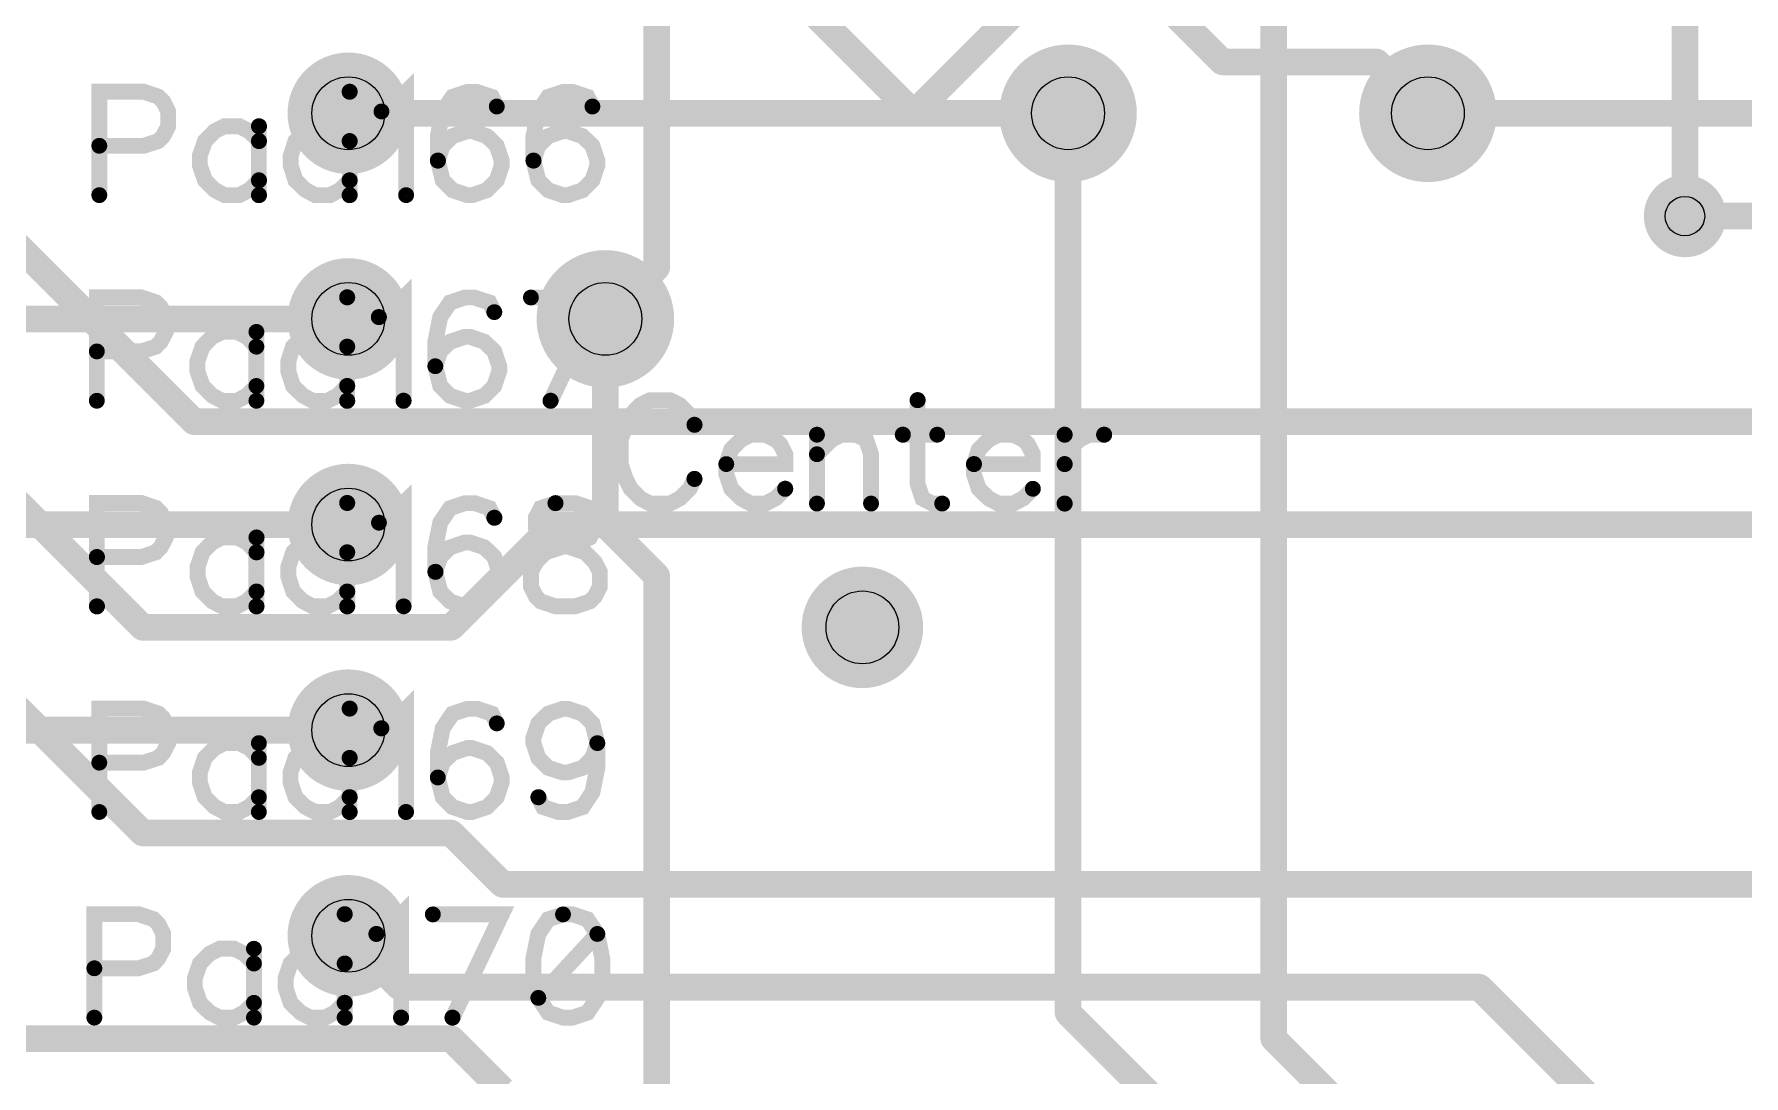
# Model space of a CAD drawing. Extents: x -0.03 to 2.52, y 0 to 2.59.
# Drawn here: x 0.847 to 1.679, y 1.007 to 1.513 of the extents above; entities that cross this region are included whole.
import ezdxf

# ---------------------------------------------------------------- set-up
doc = ezdxf.new("R2010")
doc.units = 0
for name, color, linetype in [('Bottom', 6, 'CONTINUOUS'), ('Bottom_Mask', 10, 'CONTINUOUS'), ('Drill_Bottom', 8, 'CONTINUOUS'), ('Drill_Top', 7, 'CONTINUOUS'), ('Top', 5, 'CONTINUOUS'), ('Top_Mask', 3, 'CONTINUOUS'), ('Top_Silk', 2, 'CONTINUOUS')]:
    doc.layers.add(name, color=color, linetype=linetype)

msp = doc.modelspace()

# ---------------------------------------------------------------- linework, layer by layer
at = {"layer": 'Bottom', "linetype": 'CONTINUOUS', "const_width": 0.013}
for points in [[(1.275, 1.475), (1.375, 1.575)], [(1.45, 1.525), (1.45, 1.025)], [(1, 1.475), (1.275, 1.475)], [(1.35, 1.475), (1.35, 1.0375)], [(1.525, 1.475), (1.975, 1.475)], [(1.75, 1.425), (1.65, 1.425)], [(1, 1.375), (0.5, 1.375)], [(1.125, 1.375), (1.125, 1.275)], [(1, 1.275), (0.5, 1.275)], [(1.125, 1.275), (1.15, 1.25)], [(1.15, 1.25), (1.15, 0.125)], [(1, 1.175), (0.475, 1.175)], [(1.35, 1.0375), (2.2625, 0.125)], [(1.45, 1.025), (1.575, 0.9)]]:
    msp.add_lwpolyline(points, dxfattribs=at)
at = {"layer": 'Bottom', "linetype": 'CONTINUOUS'}
for points, const_width in [([(1.0148, 1.475, 1), (0.9852, 1.475, 1), (1.0148, 1.475, 1)], 0.0295), ([(1.3648, 1.475, 1), (1.3352, 1.475, 1), (1.3648, 1.475, 1)], 0.0295), ([(1.5398, 1.475, 1), (1.5102, 1.475, 1), (1.5398, 1.475, 1)], 0.0295), ([(0.9968, 1.475, 1), (1.0032, 1.475, 1), (0.9968, 1.475, 1)], 0.0065), ([(1.2718, 1.475, 1), (1.2782, 1.475, 1), (1.2718, 1.475, 1)], 0.0065), ([(1.2718, 1.475, 1), (1.2782, 1.475, 1), (1.2718, 1.475, 1)], 0.0065), ([(1.3468, 1.475, 1), (1.3532, 1.475, 1), (1.3468, 1.475, 1)], 0.0065), ([(1.5218, 1.475, 1), (1.5282, 1.475, 1), (1.5218, 1.475, 1)], 0.0065), ([(1.66, 1.425, 1), (1.64, 1.425, 1), (1.66, 1.425, 1)], 0.02), ([(1.6468, 1.425, 1), (1.6532, 1.425, 1), (1.6468, 1.425, 1)], 0.0065), ([(1.0148, 1.375, 1), (0.9852, 1.375, 1), (1.0148, 1.375, 1)], 0.0295), ([(1.1398, 1.375, 1), (1.1102, 1.375, 1), (1.1398, 1.375, 1)], 0.0295), ([(0.9968, 1.375, 1), (1.0032, 1.375, 1), (0.9968, 1.375, 1)], 0.0065), ([(1.1218, 1.375, 1), (1.1282, 1.375, 1), (1.1218, 1.375, 1)], 0.0065), ([(1.0148, 1.275, 1), (0.9852, 1.275, 1), (1.0148, 1.275, 1)], 0.0295), ([(0.9968, 1.275, 1), (1.0032, 1.275, 1), (0.9968, 1.275, 1)], 0.0065), ([(1.1218, 1.275, 1), (1.1282, 1.275, 1), (1.1218, 1.275, 1)], 0.0065), ([(1.1218, 1.275, 1), (1.1282, 1.275, 1), (1.1218, 1.275, 1)], 0.0065), ([(1.1468, 1.25, 1), (1.1532, 1.25, 1), (1.1468, 1.25, 1)], 0.0065), ([(1.1468, 1.25, 1), (1.1532, 1.25, 1), (1.1468, 1.25, 1)], 0.0065), ([(1.2648, 1.225, 1), (1.2352, 1.225, 1), (1.2648, 1.225, 1)], 0.0295), ([(1.0148, 1.175, 1), (0.9852, 1.175, 1), (1.0148, 1.175, 1)], 0.0295), ([(0.9968, 1.175, 1), (1.0032, 1.175, 1), (0.9968, 1.175, 1)], 0.0065), ([(1.0148, 1.075, 1), (0.9852, 1.075, 1), (1.0148, 1.075, 1)], 0.0295), ([(1.3468, 1.0375, 1), (1.3532, 1.0375, 1), (1.3468, 1.0375, 1)], 0.0065), ([(1.3468, 1.0375, 1), (1.3532, 1.0375, 1), (1.3468, 1.0375, 1)], 0.0065), ([(1.4468, 1.025, 1), (1.4532, 1.025, 1), (1.4468, 1.025, 1)], 0.0065), ([(1.4468, 1.025, 1), (1.4532, 1.025, 1), (1.4468, 1.025, 1)], 0.0065)]:
    msp.add_lwpolyline(points, format="xyb", dxfattribs=dict(at, const_width=const_width))
at = {"layer": 'Bottom_Mask', "linetype": 'CONTINUOUS'}
for points, const_width in [([(1.3667, 1.475, 1), (1.3333, 1.475, 1), (1.3667, 1.475, 1)], 0.0335), ([(1.3333, 1.475, 1), (1.3667, 1.475, 1), (1.3333, 1.475, 1)], 0.0335), ([(1.5417, 1.475, 1), (1.5083, 1.475, 1), (1.5417, 1.475, 1)], 0.0335), ([(1.5083, 1.475, 1), (1.5417, 1.475, 1), (1.5083, 1.475, 1)], 0.0335), ([(1.0148, 1.475, 1), (0.9852, 1.475, 1), (1.0148, 1.475, 1)], 0.0295), ([(0.9852, 1.475, 1), (1.0148, 1.475, 1), (0.9852, 1.475, 1)], 0.0295), ([(1.1417, 1.375, 1), (1.1083, 1.375, 1), (1.1417, 1.375, 1)], 0.0335), ([(1.1083, 1.375, 1), (1.1417, 1.375, 1), (1.1083, 1.375, 1)], 0.0335), ([(1.0148, 1.375, 1), (0.9852, 1.375, 1), (1.0148, 1.375, 1)], 0.0295), ([(0.9852, 1.375, 1), (1.0148, 1.375, 1), (0.9852, 1.375, 1)], 0.0295), ([(1.0148, 1.275, 1), (0.9852, 1.275, 1), (1.0148, 1.275, 1)], 0.0295), ([(0.9852, 1.275, 1), (1.0148, 1.275, 1), (0.9852, 1.275, 1)], 0.0295), ([(1.2648, 1.225, 1), (1.2352, 1.225, 1), (1.2648, 1.225, 1)], 0.0295), ([(1.2352, 1.225, 1), (1.2648, 1.225, 1), (1.2352, 1.225, 1)], 0.0295), ([(1.0148, 1.175, 1), (0.9852, 1.175, 1), (1.0148, 1.175, 1)], 0.0295), ([(0.9852, 1.175, 1), (1.0148, 1.175, 1), (0.9852, 1.175, 1)], 0.0295), ([(1.0148, 1.075, 1), (0.9852, 1.075, 1), (1.0148, 1.075, 1)], 0.0295), ([(0.9852, 1.075, 1), (1.0148, 1.075, 1), (0.9852, 1.075, 1)], 0.0295)]:
    msp.add_lwpolyline(points, format="xyb", dxfattribs=dict(at, const_width=const_width))
at = {"layer": 'Drill_Bottom'}
for centre, radius in [((1, 1.475), 0.0177), ((1.35, 1.475), 0.0177), ((1.525, 1.475), 0.0177), ((1.65, 1.425), 0.0096), ((1, 1.375), 0.0177), ((1.125, 1.375), 0.0177), ((1, 1.275), 0.0177), ((1.25, 1.225), 0.0177), ((1, 1.175), 0.0177), ((1, 1.075), 0.0177)]:
    msp.add_circle(centre, radius, dxfattribs=at)
at = {"layer": 'Drill_Top'}
for centre, radius in [((1, 1.475), 0.0177), ((1.35, 1.475), 0.0177), ((1.525, 1.475), 0.0177), ((1.65, 1.425), 0.0096), ((1, 1.375), 0.0177), ((1.125, 1.375), 0.0177), ((1, 1.275), 0.0177), ((1.25, 1.225), 0.0177), ((1, 1.175), 0.0177), ((1, 1.075), 0.0177)]:
    msp.add_circle(centre, radius, dxfattribs=at)
at = {"layer": 'Top', "linetype": 'CONTINUOUS', "const_width": 0.013}
for points in [[(1.15, 1.875), (1.15, 1.4)], [(1.65, 1.425), (1.65, 1.6)], [(1.35, 1.575), (1.425, 1.5)], [(1.225, 1.525), (1.275, 1.475)], [(1.425, 1.5), (1.5, 1.5)], [(1.5, 1.5), (1.525, 1.475)], [(0.775, 1.475), (0.925, 1.325)], [(1.275, 1.475), (1.35, 1.475)], [(0.725, 1.4), (0.9, 1.225)], [(1.15, 1.4), (1.125, 1.375)], [(0.9, 1.125), (0.7, 1.325)], [(0.925, 1.325), (1.75, 1.325)], [(1.05, 1.225), (1.1, 1.275)], [(1.1, 1.275), (1.7, 1.275)], [(0.9, 1.225), (1.05, 1.225)], [(1.05, 1.125), (0.9, 1.125)], [(1.075, 1.1), (1.05, 1.125)], [(1.725, 1.1), (1.075, 1.1)], [(1.025, 1.05), (1, 1.075)], [(1.55, 1.05), (1.025, 1.05)], [(1.9, 0.7), (1.55, 1.05)], [(1.05, 1.025), (0.45, 1.025)], [(1.075, 1), (1.05, 1.025)]]:
    msp.add_lwpolyline(points, dxfattribs=at)
at = {"layer": 'Top', "linetype": 'CONTINUOUS'}
for points, const_width in [([(1.4218, 1.5, 1), (1.4282, 1.5, 1), (1.4218, 1.5, 1)], 0.0065), ([(1.4218, 1.5, 1), (1.4282, 1.5, 1), (1.4218, 1.5, 1)], 0.0065), ([(1.4968, 1.5, 1), (1.5032, 1.5, 1), (1.4968, 1.5, 1)], 0.0065), ([(1.4968, 1.5, 1), (1.5032, 1.5, 1), (1.4968, 1.5, 1)], 0.0065), ([(1.0148, 1.475, 1), (0.9852, 1.475, 1), (1.0148, 1.475, 1)], 0.0295), ([(1.3648, 1.475, 1), (1.3352, 1.475, 1), (1.3648, 1.475, 1)], 0.0295), ([(1.5398, 1.475, 1), (1.5102, 1.475, 1), (1.5398, 1.475, 1)], 0.0295), ([(1.2718, 1.475, 1), (1.2782, 1.475, 1), (1.2718, 1.475, 1)], 0.0065), ([(1.2718, 1.475, 1), (1.2782, 1.475, 1), (1.2718, 1.475, 1)], 0.0065), ([(1.3468, 1.475, 1), (1.3532, 1.475, 1), (1.3468, 1.475, 1)], 0.0065), ([(1.5218, 1.475, 1), (1.5282, 1.475, 1), (1.5218, 1.475, 1)], 0.0065), ([(1.66, 1.425, 1), (1.64, 1.425, 1), (1.66, 1.425, 1)], 0.02), ([(1.6468, 1.425, 1), (1.6532, 1.425, 1), (1.6468, 1.425, 1)], 0.0065), ([(1.1468, 1.4, 1), (1.1532, 1.4, 1), (1.1468, 1.4, 1)], 0.0065), ([(1.1468, 1.4, 1), (1.1532, 1.4, 1), (1.1468, 1.4, 1)], 0.0065), ([(1.0148, 1.375, 1), (0.9852, 1.375, 1), (1.0148, 1.375, 1)], 0.0295), ([(1.1398, 1.375, 1), (1.1102, 1.375, 1), (1.1398, 1.375, 1)], 0.0295), ([(1.1218, 1.375, 1), (1.1282, 1.375, 1), (1.1218, 1.375, 1)], 0.0065), ([(0.9218, 1.325, 1), (0.9282, 1.325, 1), (0.9218, 1.325, 1)], 0.0065), ([(0.9218, 1.325, 1), (0.9282, 1.325, 1), (0.9218, 1.325, 1)], 0.0065), ([(1.0148, 1.275, 1), (0.9852, 1.275, 1), (1.0148, 1.275, 1)], 0.0295), ([(1.0968, 1.275, 1), (1.1032, 1.275, 1), (1.0968, 1.275, 1)], 0.0065), ([(1.0968, 1.275, 1), (1.1032, 1.275, 1), (1.0968, 1.275, 1)], 0.0065), ([(1.2648, 1.225, 1), (1.2352, 1.225, 1), (1.2648, 1.225, 1)], 0.0295), ([(0.8968, 1.225, 1), (0.9032, 1.225, 1), (0.8968, 1.225, 1)], 0.0065), ([(0.8968, 1.225, 1), (0.9032, 1.225, 1), (0.8968, 1.225, 1)], 0.0065), ([(1.0468, 1.225, 1), (1.0532, 1.225, 1), (1.0468, 1.225, 1)], 0.0065), ([(1.0468, 1.225, 1), (1.0532, 1.225, 1), (1.0468, 1.225, 1)], 0.0065), ([(1.0148, 1.175, 1), (0.9852, 1.175, 1), (1.0148, 1.175, 1)], 0.0295), ([(0.8968, 1.125, 1), (0.9032, 1.125, 1), (0.8968, 1.125, 1)], 0.0065), ([(0.8968, 1.125, 1), (0.9032, 1.125, 1), (0.8968, 1.125, 1)], 0.0065), ([(1.0468, 1.125, 1), (1.0532, 1.125, 1), (1.0468, 1.125, 1)], 0.0065), ([(1.0468, 1.125, 1), (1.0532, 1.125, 1), (1.0468, 1.125, 1)], 0.0065), ([(1.0718, 1.1, 1), (1.0782, 1.1, 1), (1.0718, 1.1, 1)], 0.0065), ([(1.0718, 1.1, 1), (1.0782, 1.1, 1), (1.0718, 1.1, 1)], 0.0065), ([(1.0148, 1.075, 1), (0.9852, 1.075, 1), (1.0148, 1.075, 1)], 0.0295), ([(0.9968, 1.075, 1), (1.0032, 1.075, 1), (0.9968, 1.075, 1)], 0.0065), ([(1.0218, 1.05, 1), (1.0282, 1.05, 1), (1.0218, 1.05, 1)], 0.0065), ([(1.0218, 1.05, 1), (1.0282, 1.05, 1), (1.0218, 1.05, 1)], 0.0065), ([(1.5468, 1.05, 1), (1.5532, 1.05, 1), (1.5468, 1.05, 1)], 0.0065), ([(1.5468, 1.05, 1), (1.5532, 1.05, 1), (1.5468, 1.05, 1)], 0.0065), ([(1.0468, 1.025, 1), (1.0532, 1.025, 1), (1.0468, 1.025, 1)], 0.0065), ([(1.0468, 1.025, 1), (1.0532, 1.025, 1), (1.0468, 1.025, 1)], 0.0065)]:
    msp.add_lwpolyline(points, format="xyb", dxfattribs=dict(at, const_width=const_width))
at = {"layer": 'Top_Mask', "linetype": 'CONTINUOUS'}
for points, const_width in [([(1.3667, 1.475, 1), (1.3333, 1.475, 1), (1.3667, 1.475, 1)], 0.0335), ([(1.3333, 1.475, 1), (1.3667, 1.475, 1), (1.3333, 1.475, 1)], 0.0335), ([(1.5417, 1.475, 1), (1.5083, 1.475, 1), (1.5417, 1.475, 1)], 0.0335), ([(1.5083, 1.475, 1), (1.5417, 1.475, 1), (1.5083, 1.475, 1)], 0.0335), ([(1.0148, 1.475, 1), (0.9852, 1.475, 1), (1.0148, 1.475, 1)], 0.0295), ([(0.9852, 1.475, 1), (1.0148, 1.475, 1), (0.9852, 1.475, 1)], 0.0295), ([(1.1417, 1.375, 1), (1.1083, 1.375, 1), (1.1417, 1.375, 1)], 0.0335), ([(1.1083, 1.375, 1), (1.1417, 1.375, 1), (1.1083, 1.375, 1)], 0.0335), ([(1.0148, 1.375, 1), (0.9852, 1.375, 1), (1.0148, 1.375, 1)], 0.0295), ([(0.9852, 1.375, 1), (1.0148, 1.375, 1), (0.9852, 1.375, 1)], 0.0295), ([(1.0148, 1.275, 1), (0.9852, 1.275, 1), (1.0148, 1.275, 1)], 0.0295), ([(0.9852, 1.275, 1), (1.0148, 1.275, 1), (0.9852, 1.275, 1)], 0.0295), ([(1.2648, 1.225, 1), (1.2352, 1.225, 1), (1.2648, 1.225, 1)], 0.0295), ([(1.2352, 1.225, 1), (1.2648, 1.225, 1), (1.2352, 1.225, 1)], 0.0295), ([(1.0148, 1.175, 1), (0.9852, 1.175, 1), (1.0148, 1.175, 1)], 0.0295), ([(0.9852, 1.175, 1), (1.0148, 1.175, 1), (0.9852, 1.175, 1)], 0.0295), ([(1.0148, 1.075, 1), (0.9852, 1.075, 1), (1.0148, 1.075, 1)], 0.0295), ([(0.9852, 1.075, 1), (1.0148, 1.075, 1), (0.9852, 1.075, 1)], 0.0295)]:
    msp.add_lwpolyline(points, format="xyb", dxfattribs=dict(at, const_width=const_width))
at = {"layer": 'Top_Silk', "linetype": 'CONTINUOUS', "const_width": 0.0077}
for points in [[(0.8789, 1.4592), (0.9005, 1.4592), (0.9076, 1.4615), (0.91, 1.464), (0.9124, 1.4687), (0.9124, 1.4759), (0.91, 1.4807), (0.9076, 1.4831), (0.9005, 1.4855), (0.8789, 1.4855), (0.8789, 1.4352)], [(1.0007, 1.4855), (1.0007, 1.4352)], [(1.0161, 1.4759), (1.0209, 1.4783), (1.0281, 1.4854), (1.0281, 1.4352)], [(1.0722, 1.4783), (1.0698, 1.483), (1.0626, 1.4854), (1.0579, 1.4854), (1.0507, 1.483), (1.0459, 1.4759), (1.0435, 1.4639), (1.0435, 1.452), (1.0459, 1.4424), (1.0507, 1.4376), (1.0579, 1.4352), (1.0603, 1.4352), (1.0674, 1.4376), (1.0722, 1.4424), (1.0746, 1.4496), (1.0746, 1.452), (1.0722, 1.4592), (1.0674, 1.4639), (1.0603, 1.4663), (1.0579, 1.4663), (1.0507, 1.4639), (1.0459, 1.4592), (1.0435, 1.452)], [(1.1187, 1.4783), (1.1163, 1.483), (1.1091, 1.4854), (1.1044, 1.4854), (1.0972, 1.483), (1.0924, 1.4759), (1.09, 1.4639), (1.09, 1.452), (1.0924, 1.4424), (1.0972, 1.4376), (1.1044, 1.4352), (1.1068, 1.4352), (1.1139, 1.4376), (1.1187, 1.4424), (1.1211, 1.4496), (1.1211, 1.452), (1.1187, 1.4592), (1.1139, 1.4639), (1.1068, 1.4663), (1.1044, 1.4663), (1.0972, 1.4639), (1.0924, 1.4592), (1.09, 1.452)], [(0.9565, 1.4615), (0.9518, 1.4663), (0.947, 1.4687), (0.9398, 1.4687), (0.935, 1.4663), (0.9303, 1.4615), (0.9278, 1.4544), (0.9278, 1.4496), (0.9303, 1.4424), (0.935, 1.4377), (0.9398, 1.4352), (0.947, 1.4352), (0.9518, 1.4377), (0.9565, 1.4424)], [(0.9565, 1.4687), (0.9565, 1.4352)], [(1.0007, 1.4615), (0.9959, 1.4663), (0.9911, 1.4687), (0.9839, 1.4687), (0.9792, 1.4663), (0.9743, 1.4615), (0.972, 1.4544), (0.972, 1.4496), (0.9743, 1.4424), (0.9792, 1.4377), (0.9839, 1.4352), (0.9911, 1.4352), (0.9959, 1.4377), (1.0007, 1.4424)], [(0.8777, 1.3592), (0.8993, 1.3592), (0.9064, 1.3615), (0.9088, 1.364), (0.9112, 1.3687), (0.9112, 1.3759), (0.9088, 1.3807), (0.9064, 1.3831), (0.8993, 1.3855), (0.8777, 1.3855), (0.8777, 1.3352)], [(0.9994, 1.3855), (0.9994, 1.3352)], [(1.0149, 1.3759), (1.0197, 1.3783), (1.0269, 1.3854), (1.0269, 1.3352)], [(1.071, 1.3783), (1.0686, 1.383), (1.0614, 1.3854), (1.0567, 1.3854), (1.0495, 1.383), (1.0447, 1.3759), (1.0423, 1.3639), (1.0423, 1.352), (1.0447, 1.3424), (1.0495, 1.3376), (1.0567, 1.3352), (1.0591, 1.3352), (1.0662, 1.3376), (1.071, 1.3424), (1.0734, 1.3496), (1.0734, 1.352), (1.071, 1.3592), (1.0662, 1.3639), (1.0591, 1.3663), (1.0567, 1.3663), (1.0495, 1.3639), (1.0447, 1.3592), (1.0423, 1.352)], [(1.0984, 1.3352), (1.1223, 1.3854), (1.0888, 1.3854)], [(0.9553, 1.3615), (0.9506, 1.3663), (0.9458, 1.3687), (0.9386, 1.3687), (0.9338, 1.3663), (0.9291, 1.3615), (0.9266, 1.3544), (0.9266, 1.3496), (0.9291, 1.3424), (0.9338, 1.3377), (0.9386, 1.3352), (0.9458, 1.3352), (0.9506, 1.3377), (0.9553, 1.3424)], [(0.9553, 1.3687), (0.9553, 1.3352)], [(0.9994, 1.3615), (0.9947, 1.3663), (0.9899, 1.3687), (0.9827, 1.3687), (0.9779, 1.3663), (0.9731, 1.3615), (0.9708, 1.3544), (0.9708, 1.3496), (0.9731, 1.3424), (0.9779, 1.3377), (0.9827, 1.3352), (0.9899, 1.3352), (0.9947, 1.3377), (0.9994, 1.3424)], [(1.1683, 1.3235), (1.166, 1.3283), (1.1612, 1.3331), (1.1564, 1.3355), (1.1468, 1.3355), (1.142, 1.3331), (1.1373, 1.3283), (1.1349, 1.3235), (1.1325, 1.3163), (1.1325, 1.3044), (1.1349, 1.2972), (1.1373, 1.2924), (1.142, 1.2877), (1.1468, 1.2852), (1.1564, 1.2852), (1.1612, 1.2877), (1.166, 1.2924), (1.1683, 1.2972)], [(1.2768, 1.3355), (1.2768, 1.2948), (1.2792, 1.2877), (1.284, 1.2852), (1.2888, 1.2852)], [(1.1838, 1.3044), (1.2125, 1.3044), (1.2125, 1.3092), (1.2101, 1.314), (1.2077, 1.3163), (1.2029, 1.3187), (1.1957, 1.3187), (1.191, 1.3163), (1.1862, 1.3115), (1.1838, 1.3044), (1.1838, 1.2996), (1.1862, 1.2924), (1.191, 1.2877), (1.1957, 1.2852), (1.2029, 1.2852), (1.2077, 1.2877), (1.2125, 1.2924)], [(1.2279, 1.3187), (1.2279, 1.2852)], [(1.2279, 1.3092), (1.2351, 1.3163), (1.2399, 1.3187), (1.247, 1.3187), (1.2518, 1.3163), (1.2542, 1.3092), (1.2542, 1.2852)], [(1.2697, 1.3187), (1.2864, 1.3187)], [(1.3042, 1.3044), (1.3329, 1.3044), (1.3329, 1.3092), (1.3305, 1.314), (1.3282, 1.3163), (1.3233, 1.3187), (1.3162, 1.3187), (1.3114, 1.3163), (1.3066, 1.3115), (1.3042, 1.3044), (1.3042, 1.2996), (1.3066, 1.2924), (1.3114, 1.2877), (1.3162, 1.2852), (1.3233, 1.2852), (1.3282, 1.2877), (1.3329, 1.2924)], [(1.3483, 1.3187), (1.3483, 1.2852)], [(1.3483, 1.3044), (1.3508, 1.3115), (1.3555, 1.3163), (1.3603, 1.3187), (1.3675, 1.3187)], [(0.8777, 1.2592), (0.8993, 1.2592), (0.9064, 1.2615), (0.9088, 1.264), (0.9112, 1.2687), (0.9112, 1.2759), (0.9088, 1.2807), (0.9064, 1.2831), (0.8993, 1.2855), (0.8777, 1.2855), (0.8777, 1.2352)], [(0.9995, 1.2855), (0.9995, 1.2352)], [(1.0149, 1.2759), (1.0197, 1.2783), (1.0269, 1.2854), (1.0269, 1.2352)], [(1.071, 1.2783), (1.0686, 1.283), (1.0615, 1.2854), (1.0567, 1.2854), (1.0495, 1.283), (1.0447, 1.2759), (1.0423, 1.2639), (1.0423, 1.252), (1.0447, 1.2424), (1.0495, 1.2376), (1.0567, 1.2352), (1.0591, 1.2352), (1.0662, 1.2376), (1.071, 1.2424), (1.0734, 1.2496), (1.0734, 1.252), (1.071, 1.2592), (1.0662, 1.2639), (1.0591, 1.2663), (1.0567, 1.2663), (1.0495, 1.2639), (1.0447, 1.2592), (1.0423, 1.252)], [(1.1008, 1.2854), (1.0936, 1.283), (1.0912, 1.2783), (1.0912, 1.2735), (1.0936, 1.2687), (1.0984, 1.2663), (1.108, 1.2639), (1.1151, 1.2615), (1.1199, 1.2567), (1.1223, 1.252), (1.1223, 1.2448), (1.1199, 1.24), (1.1175, 1.2376), (1.1103, 1.2352), (1.1008, 1.2352), (1.0936, 1.2376), (1.0912, 1.24), (1.0888, 1.2448), (1.0888, 1.252), (1.0912, 1.2567), (1.096, 1.2615), (1.1032, 1.2639), (1.1127, 1.2663), (1.1175, 1.2687), (1.1199, 1.2735), (1.1199, 1.2783), (1.1175, 1.283), (1.1103, 1.2854), (1.1008, 1.2854)], [(0.9553, 1.2615), (0.9506, 1.2663), (0.9458, 1.2687), (0.9386, 1.2687), (0.9338, 1.2663), (0.9291, 1.2615), (0.9267, 1.2544), (0.9267, 1.2496), (0.9291, 1.2424), (0.9338, 1.2377), (0.9386, 1.2352), (0.9458, 1.2352), (0.9506, 1.2377), (0.9553, 1.2424)], [(0.9553, 1.2687), (0.9553, 1.2352)], [(0.9995, 1.2615), (0.9947, 1.2663), (0.9899, 1.2687), (0.9827, 1.2687), (0.978, 1.2663), (0.9732, 1.2615), (0.9708, 1.2544), (0.9708, 1.2496), (0.9732, 1.2424), (0.978, 1.2377), (0.9827, 1.2352), (0.9899, 1.2352), (0.9947, 1.2377), (0.9995, 1.2424)], [(0.8789, 1.1592), (0.9004, 1.1592), (0.9076, 1.1615), (0.91, 1.164), (0.9124, 1.1687), (0.9124, 1.1759), (0.91, 1.1807), (0.9076, 1.1831), (0.9004, 1.1855), (0.8789, 1.1855), (0.8789, 1.1352)], [(1.0006, 1.1855), (1.0006, 1.1352)], [(1.0161, 1.1759), (1.0209, 1.1783), (1.0281, 1.1854), (1.0281, 1.1352)], [(1.0722, 1.1783), (1.0698, 1.183), (1.0626, 1.1854), (1.0579, 1.1854), (1.0507, 1.183), (1.0459, 1.1759), (1.0435, 1.1639), (1.0435, 1.152), (1.0459, 1.1424), (1.0507, 1.1376), (1.0579, 1.1352), (1.0602, 1.1352), (1.0674, 1.1376), (1.0722, 1.1424), (1.0746, 1.1496), (1.0746, 1.152), (1.0722, 1.1592), (1.0674, 1.1639), (1.0602, 1.1663), (1.0579, 1.1663), (1.0507, 1.1639), (1.0459, 1.1592), (1.0435, 1.152)], [(1.1211, 1.1687), (1.1187, 1.1615), (1.1139, 1.1567), (1.1067, 1.1544), (1.1044, 1.1544), (1.0972, 1.1567), (1.0924, 1.1615), (1.09, 1.1687), (1.09, 1.1711), (1.0924, 1.1783), (1.0972, 1.183), (1.1044, 1.1854), (1.1067, 1.1854), (1.1139, 1.183), (1.1187, 1.1783), (1.1211, 1.1687), (1.1211, 1.1567), (1.1187, 1.1448), (1.1139, 1.1376), (1.1067, 1.1352), (1.102, 1.1352), (1.0948, 1.1376), (1.0924, 1.1424)], [(0.9565, 1.1615), (0.9517, 1.1663), (0.9469, 1.1687), (0.9398, 1.1687), (0.935, 1.1663), (0.9302, 1.1615), (0.9278, 1.1544), (0.9278, 1.1496), (0.9302, 1.1424), (0.935, 1.1377), (0.9398, 1.1352), (0.9469, 1.1352), (0.9517, 1.1377), (0.9565, 1.1424)], [(0.9565, 1.1687), (0.9565, 1.1352)], [(1.0006, 1.1615), (0.9959, 1.1663), (0.9911, 1.1687), (0.9839, 1.1687), (0.9791, 1.1663), (0.9743, 1.1615), (0.9719, 1.1544), (0.9719, 1.1496), (0.9743, 1.1424), (0.9791, 1.1377), (0.9839, 1.1352), (0.9911, 1.1352), (0.9959, 1.1377), (1.0006, 1.1424)], [(0.8765, 1.0592), (0.898, 1.0592), (0.9052, 1.0615), (0.9076, 1.064), (0.91, 1.0687), (0.91, 1.0759), (0.9076, 1.0807), (0.9052, 1.0831), (0.898, 1.0855), (0.8765, 1.0855), (0.8765, 1.0352)], [(0.9982, 1.0855), (0.9982, 1.0352)], [(1.0137, 1.0759), (1.0185, 1.0783), (1.0257, 1.0854), (1.0257, 1.0352)], [(1.0507, 1.0352), (1.0746, 1.0854), (1.0411, 1.0854)], [(1.1044, 1.0854), (1.0972, 1.083), (1.0924, 1.0759), (1.09, 1.0639), (1.09, 1.0567), (1.0924, 1.0448), (1.0972, 1.0376), (1.1044, 1.0352), (1.1091, 1.0352), (1.1163, 1.0376), (1.1211, 1.0448), (1.1235, 1.0567), (1.1235, 1.0639), (1.1211, 1.0759), (1.1163, 1.083), (1.1091, 1.0854), (1.1044, 1.0854)], [(0.9541, 1.0615), (0.9493, 1.0663), (0.9445, 1.0687), (0.9374, 1.0687), (0.9326, 1.0663), (0.9278, 1.0615), (0.9254, 1.0544), (0.9254, 1.0496), (0.9278, 1.0424), (0.9326, 1.0377), (0.9374, 1.0352), (0.9445, 1.0352), (0.9493, 1.0377), (0.9541, 1.0424)], [(0.9541, 1.0687), (0.9541, 1.0352)], [(0.9982, 1.0615), (0.9935, 1.0663), (0.9887, 1.0687), (0.9815, 1.0687), (0.9767, 1.0663), (0.9719, 1.0615), (0.9695, 1.0544), (0.9695, 1.0496), (0.9719, 1.0424), (0.9767, 1.0377), (0.9815, 1.0352), (0.9887, 1.0352), (0.9935, 1.0377), (0.9982, 1.0424)], [(1.1211, 1.0759), (1.0924, 1.0448)]]:
    msp.add_lwpolyline(points, dxfattribs=at)
at = {"layer": 'Top_Silk', "linetype": 'CONTINUOUS', "const_width": 0.0039}
for points in [[(0.9987, 1.4855, 1), (1.0026, 1.4855, 1), (0.9987, 1.4855, 1)], [(1.0703, 1.4783, 1), (1.0741, 1.4783, 1), (1.0703, 1.4783, 1)], [(1.1168, 1.4783, 1), (1.1206, 1.4783, 1), (1.1168, 1.4783, 1)], [(0.9546, 1.4687, 1), (0.9585, 1.4687, 1), (0.9546, 1.4687, 1)], [(1.0142, 1.4759, 1), (1.018, 1.4759, 1), (1.0142, 1.4759, 1)], [(0.9546, 1.4615, 1), (0.9585, 1.4615, 1), (0.9546, 1.4615, 1)], [(0.9987, 1.4615, 1), (1.0026, 1.4615, 1), (0.9987, 1.4615, 1)], [(0.877, 1.4592, 1), (0.8808, 1.4592, 1), (0.877, 1.4592, 1)], [(1.0416, 1.452, 1), (1.0455, 1.452, 1), (1.0416, 1.452, 1)], [(1.0881, 1.452, 1), (1.092, 1.452, 1), (1.0881, 1.452, 1)], [(0.877, 1.4352, 1), (0.8808, 1.4352, 1), (0.877, 1.4352, 1)], [(0.9546, 1.4424, 1), (0.9585, 1.4424, 1), (0.9546, 1.4424, 1)], [(0.9546, 1.4352, 1), (0.9585, 1.4352, 1), (0.9546, 1.4352, 1)], [(0.9987, 1.4424, 1), (1.0026, 1.4424, 1), (0.9987, 1.4424, 1)], [(0.9987, 1.4352, 1), (1.0026, 1.4352, 1), (0.9987, 1.4352, 1)], [(1.0262, 1.4352, 1), (1.03, 1.4352, 1), (1.0262, 1.4352, 1)], [(0.9975, 1.3855, 1), (1.0014, 1.3855, 1), (0.9975, 1.3855, 1)], [(1.0869, 1.3854, 1), (1.0907, 1.3854, 1), (1.0869, 1.3854, 1)], [(1.0691, 1.3783, 1), (1.0729, 1.3783, 1), (1.0691, 1.3783, 1)], [(0.9534, 1.3687, 1), (0.9572, 1.3687, 1), (0.9534, 1.3687, 1)], [(1.0129, 1.3759, 1), (1.0168, 1.3759, 1), (1.0129, 1.3759, 1)], [(0.9534, 1.3615, 1), (0.9572, 1.3615, 1), (0.9534, 1.3615, 1)], [(0.9975, 1.3615, 1), (1.0014, 1.3615, 1), (0.9975, 1.3615, 1)], [(0.8758, 1.3592, 1), (0.8796, 1.3592, 1), (0.8758, 1.3592, 1)], [(1.0404, 1.352, 1), (1.0442, 1.352, 1), (1.0404, 1.352, 1)], [(0.8758, 1.3352, 1), (0.8796, 1.3352, 1), (0.8758, 1.3352, 1)], [(0.9534, 1.3424, 1), (0.9572, 1.3424, 1), (0.9534, 1.3424, 1)], [(0.9534, 1.3352, 1), (0.9572, 1.3352, 1), (0.9534, 1.3352, 1)], [(0.9975, 1.3424, 1), (1.0014, 1.3424, 1), (0.9975, 1.3424, 1)], [(0.9975, 1.3352, 1), (1.0014, 1.3352, 1), (0.9975, 1.3352, 1)], [(1.0249, 1.3352, 1), (1.0288, 1.3352, 1), (1.0249, 1.3352, 1)], [(1.0964, 1.3352, 1), (1.1003, 1.3352, 1), (1.0964, 1.3352, 1)], [(1.2749, 1.3355, 1), (1.2788, 1.3355, 1), (1.2749, 1.3355, 1)], [(1.1664, 1.3235, 1), (1.1703, 1.3235, 1), (1.1664, 1.3235, 1)], [(1.226, 1.3187, 1), (1.2298, 1.3187, 1), (1.226, 1.3187, 1)], [(1.2677, 1.3187, 1), (1.2716, 1.3187, 1), (1.2677, 1.3187, 1)], [(1.2845, 1.3187, 1), (1.2883, 1.3187, 1), (1.2845, 1.3187, 1)], [(1.3464, 1.3187, 1), (1.3503, 1.3187, 1), (1.3464, 1.3187, 1)], [(1.3656, 1.3187, 1), (1.3695, 1.3187, 1), (1.3656, 1.3187, 1)], [(1.1819, 1.3044, 1), (1.1857, 1.3044, 1), (1.1819, 1.3044, 1)], [(1.226, 1.3092, 1), (1.2298, 1.3092, 1), (1.226, 1.3092, 1)], [(1.3023, 1.3044, 1), (1.3062, 1.3044, 1), (1.3023, 1.3044, 1)], [(1.3464, 1.3044, 1), (1.3503, 1.3044, 1), (1.3464, 1.3044, 1)], [(1.1664, 1.2972, 1), (1.1703, 1.2972, 1), (1.1664, 1.2972, 1)], [(0.9975, 1.2855, 1), (1.0014, 1.2855, 1), (0.9975, 1.2855, 1)], [(1.0988, 1.2854, 1), (1.1027, 1.2854, 1), (1.0988, 1.2854, 1)], [(1.2105, 1.2924, 1), (1.2144, 1.2924, 1), (1.2105, 1.2924, 1)], [(1.226, 1.2852, 1), (1.2298, 1.2852, 1), (1.226, 1.2852, 1)], [(1.2523, 1.2852, 1), (1.2561, 1.2852, 1), (1.2523, 1.2852, 1)], [(1.2869, 1.2852, 1), (1.2907, 1.2852, 1), (1.2869, 1.2852, 1)], [(1.331, 1.2924, 1), (1.3348, 1.2924, 1), (1.331, 1.2924, 1)], [(1.3464, 1.2852, 1), (1.3503, 1.2852, 1), (1.3464, 1.2852, 1)], [(1.0691, 1.2783, 1), (1.073, 1.2783, 1), (1.0691, 1.2783, 1)], [(0.9534, 1.2687, 1), (0.9573, 1.2687, 1), (0.9534, 1.2687, 1)], [(1.013, 1.2759, 1), (1.0168, 1.2759, 1), (1.013, 1.2759, 1)], [(0.9534, 1.2615, 1), (0.9573, 1.2615, 1), (0.9534, 1.2615, 1)], [(0.9975, 1.2615, 1), (1.0014, 1.2615, 1), (0.9975, 1.2615, 1)], [(0.8758, 1.2592, 1), (0.8797, 1.2592, 1), (0.8758, 1.2592, 1)], [(1.0404, 1.252, 1), (1.0443, 1.252, 1), (1.0404, 1.252, 1)], [(0.8758, 1.2352, 1), (0.8797, 1.2352, 1), (0.8758, 1.2352, 1)], [(0.9534, 1.2424, 1), (0.9573, 1.2424, 1), (0.9534, 1.2424, 1)], [(0.9534, 1.2352, 1), (0.9573, 1.2352, 1), (0.9534, 1.2352, 1)], [(0.9975, 1.2424, 1), (1.0014, 1.2424, 1), (0.9975, 1.2424, 1)], [(0.9975, 1.2352, 1), (1.0014, 1.2352, 1), (0.9975, 1.2352, 1)], [(1.025, 1.2352, 1), (1.0288, 1.2352, 1), (1.025, 1.2352, 1)], [(0.9987, 1.1855, 1), (1.0026, 1.1855, 1), (0.9987, 1.1855, 1)], [(1.0703, 1.1783, 1), (1.0741, 1.1783, 1), (1.0703, 1.1783, 1)], [(0.9546, 1.1687, 1), (0.9584, 1.1687, 1), (0.9546, 1.1687, 1)], [(1.0141, 1.1759, 1), (1.018, 1.1759, 1), (1.0141, 1.1759, 1)], [(1.1192, 1.1687, 1), (1.123, 1.1687, 1), (1.1192, 1.1687, 1)], [(0.9546, 1.1615, 1), (0.9584, 1.1615, 1), (0.9546, 1.1615, 1)], [(0.9987, 1.1615, 1), (1.0026, 1.1615, 1), (0.9987, 1.1615, 1)], [(0.877, 1.1592, 1), (0.8808, 1.1592, 1), (0.877, 1.1592, 1)], [(1.0416, 1.152, 1), (1.0454, 1.152, 1), (1.0416, 1.152, 1)], [(0.877, 1.1352, 1), (0.8808, 1.1352, 1), (0.877, 1.1352, 1)], [(0.9546, 1.1424, 1), (0.9584, 1.1424, 1), (0.9546, 1.1424, 1)], [(0.9546, 1.1352, 1), (0.9584, 1.1352, 1), (0.9546, 1.1352, 1)], [(0.9987, 1.1424, 1), (1.0026, 1.1424, 1), (0.9987, 1.1424, 1)], [(0.9987, 1.1352, 1), (1.0026, 1.1352, 1), (0.9987, 1.1352, 1)], [(1.0261, 1.1352, 1), (1.03, 1.1352, 1), (1.0261, 1.1352, 1)], [(1.0905, 1.1424, 1), (1.0944, 1.1424, 1), (1.0905, 1.1424, 1)], [(0.9963, 1.0855, 1), (1.0002, 1.0855, 1), (0.9963, 1.0855, 1)], [(1.0392, 1.0854, 1), (1.043, 1.0854, 1), (1.0392, 1.0854, 1)], [(1.1025, 1.0854, 1), (1.1063, 1.0854, 1), (1.1025, 1.0854, 1)], [(0.9522, 1.0687, 1), (0.956, 1.0687, 1), (0.9522, 1.0687, 1)], [(1.0117, 1.0759, 1), (1.0156, 1.0759, 1), (1.0117, 1.0759, 1)], [(1.1192, 1.0759, 1), (1.123, 1.0759, 1), (1.1192, 1.0759, 1)], [(0.9522, 1.0615, 1), (0.956, 1.0615, 1), (0.9522, 1.0615, 1)], [(0.9963, 1.0615, 1), (1.0002, 1.0615, 1), (0.9963, 1.0615, 1)], [(0.8746, 1.0592, 1), (0.8784, 1.0592, 1), (0.8746, 1.0592, 1)], [(1.0905, 1.0448, 1), (1.0943, 1.0448, 1), (1.0905, 1.0448, 1)], [(0.9522, 1.0424, 1), (0.956, 1.0424, 1), (0.9522, 1.0424, 1)], [(0.9963, 1.0424, 1), (1.0002, 1.0424, 1), (0.9963, 1.0424, 1)], [(0.8746, 1.0352, 1), (0.8784, 1.0352, 1), (0.8746, 1.0352, 1)], [(0.9522, 1.0352, 1), (0.956, 1.0352, 1), (0.9522, 1.0352, 1)], [(0.9963, 1.0352, 1), (1.0002, 1.0352, 1), (0.9963, 1.0352, 1)], [(1.0237, 1.0352, 1), (1.0276, 1.0352, 1), (1.0237, 1.0352, 1)], [(1.0487, 1.0352, 1), (1.0526, 1.0352, 1), (1.0487, 1.0352, 1)]]:
    msp.add_lwpolyline(points, format="xyb", dxfattribs=at)

doc.saveas('drawing.dxf')
